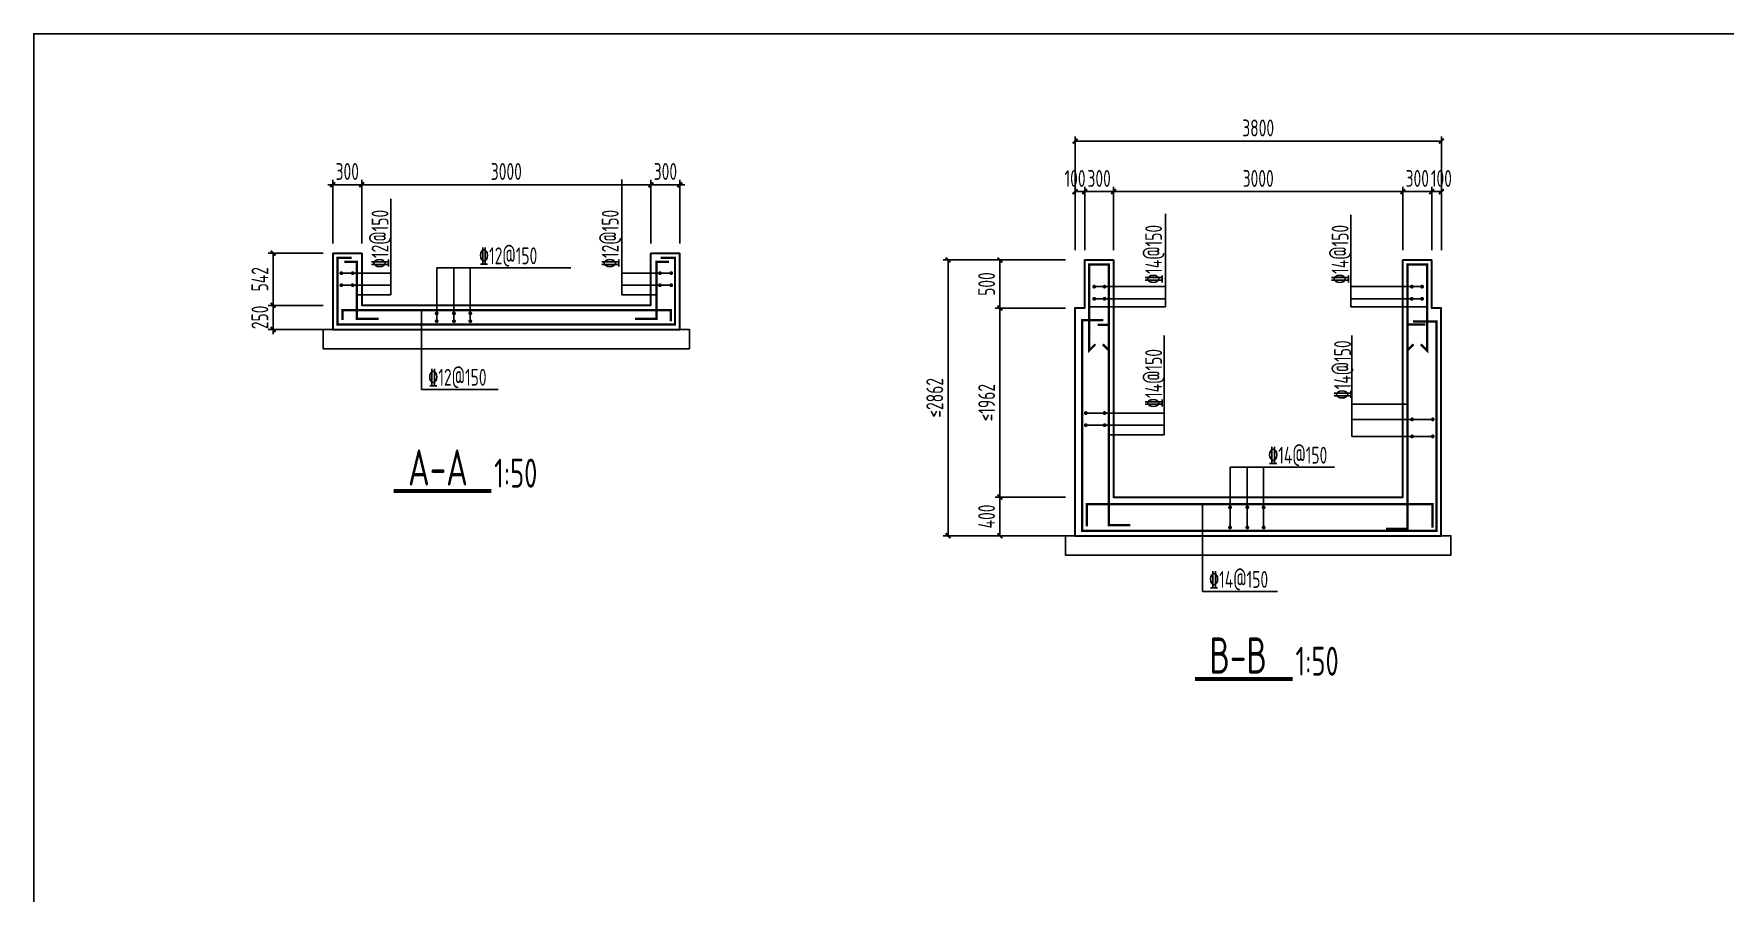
# Model space of a CAD drawing. Header units: millimetres. Extents: x -897614 to 191467, y -439928 to 101803.
# Drawn here: x 87951 to 105495, y -262469 to -253551 of the extents above; entities that cross this region are included whole.
import ezdxf

# ---------------------------------------------------------------- set-up
doc = ezdxf.new("R2010")
doc.units = ezdxf.units.MM
doc.header["$LTSCALE"] = 1000
for name, color, linetype in [('DC', 7, 'Continuous'), ('DIM_LEAD', 3, 'Continuous'), ('DIM_SYMB', 3, 'Continuous'), ('JG_TEXT', 7, 'Continuous'), ('PUB_TEXT', 7, 'Continuous'), ('REIN', 1, 'Continuous')]:
    doc.layers.add(name, color=color, linetype=linetype)
doc.layers.add('DY', color=1, linetype='Continuous', plot=False)
doc.layers.add('WALL', color=6, linetype='Continuous', lineweight=30)
doc.styles.add('TSSD', font='tssdeng.shx', dxfattribs={"width": 0.7, "bigfont": 'tssdchn.shx'})
doc.dimstyles.new('TSD', dxfattribs={"dimtxt": 350, "dimasz": 100, "dimexe": 100, "dimexo": 200, "dimgap": 100, "dimtad": 1, "dimdec": 0, "dimzin": 0, "dimdsep": 46, "dimtxsty": 'TSSD', "dimblk": 'ARCHTICK', "dimcen": 0.09, "dimclrt": 7, "dimazin": 2, "dimtfac": 1, "dimtdec": 0, "dimtix": 1, "dimtmove": 2, "dimatfit": 3, "dimfxl": 0, "dimtolj": 1, "dimtzin": 0, "dimarcsym": 0})

# ---------------------------------------------------------------- blocks, each defined once
blk = doc.blocks.new('_ArchTick')
at = {"color": 0, "linetype": 'ByBlock', "const_width": 0.4}
blk.add_lwpolyline([(-0.5, -0.5), (0.5, 0.5)], dxfattribs=at)
blk = doc.blocks.new('*D500')
at = {"layer": 'Defpoints', "color": 0, "transparency": 16777216}
for p in [(98751, -256398), (97972, -258360), (98751, -258360)]:
    blk.add_point(p, dxfattribs=at)
at = {"layer": 'DIM_LEAD', "color": 0, "lineweight": -2, "transparency": 16777216}
for p, q in [((98651, -256398), (97922, -256398)), ((97972, -256398), (97972, -258360)), ((98651, -258360), (97922, -258360))]:
    blk.add_line(p, q, dxfattribs=at)
at = {"layer": 'DIM_LEAD', "color": 0, "lineweight": -2, "transparency": 16777216, "xscale": 50, "yscale": 50, "zscale": 50}
for p, rotation in [((97972, -256398), 90), ((97972, -258360), 270)]:
    blk.add_blockref('_ArchTick', p, dxfattribs=dict(at, rotation=rotation))
at = {"layer": 'DIM_LEAD', "color": 7, "transparency": 16777216, "insert": (97834, -257379), "char_height": 175, "attachment_point": 5, "rotation": 90, "style": 'TSSD'}
blk.add_mtext('\\A1;≤1962', dxfattribs=at)
blk = doc.blocks.new('*D501')
at = {"layer": 'Defpoints', "color": 0, "transparency": 16777216}
for p in [(98751, -258360), (97972, -258760), (98751, -258760)]:
    blk.add_point(p, dxfattribs=at)
at = {"layer": 'DIM_LEAD', "color": 0, "lineweight": -2, "transparency": 16777216}
for p, q in [((98651, -258360), (97922, -258360)), ((97972, -258360), (97972, -258760)), ((98651, -258760), (97922, -258760))]:
    blk.add_line(p, q, dxfattribs=at)
at = {"layer": 'DIM_LEAD', "color": 0, "lineweight": -2, "transparency": 16777216, "xscale": 50, "yscale": 50, "zscale": 50}
for p, rotation in [((97972, -258360), 90), ((97972, -258760), 270)]:
    blk.add_blockref('_ArchTick', p, dxfattribs=dict(at, rotation=rotation))
at = {"layer": 'DIM_LEAD', "color": 7, "transparency": 16777216, "insert": (97834, -258560), "char_height": 175, "attachment_point": 5, "rotation": 90, "style": 'TSSD'}
blk.add_mtext('\\A1;400', dxfattribs=at)
blk = doc.blocks.new('*D502')
at = {"layer": 'Defpoints', "color": 0, "transparency": 16777216}
for p in [(97434, -255898), (98751, -255898), (98751, -258760)]:
    blk.add_point(p, dxfattribs=at)
at = {"layer": 'DIM_LEAD', "color": 0, "lineweight": -2, "transparency": 16777216}
for p, q in [((98651, -255898), (97384, -255898)), ((97434, -258760), (97434, -255898)), ((98651, -258760), (97384, -258760))]:
    blk.add_line(p, q, dxfattribs=at)
at = {"layer": 'DIM_LEAD', "color": 0, "lineweight": -2, "transparency": 16777216, "xscale": 50, "yscale": 50, "zscale": 50}
for p, rotation in [((97434, -255898), 90), ((97434, -258760), 270)]:
    blk.add_blockref('_ArchTick', p, dxfattribs=dict(at, rotation=rotation))
at = {"layer": 'DIM_LEAD', "color": 7, "transparency": 16777216, "insert": (97296, -257329), "char_height": 175, "attachment_point": 5, "rotation": 90, "style": 'TSSD'}
blk.add_mtext('\\A1;≤2862', dxfattribs=at)
blk = doc.blocks.new('*D503')
at = {"layer": 'Defpoints', "color": 0, "transparency": 16777216}
for p in [(99151, -255189), (98851, -255898), (99151, -255898)]:
    blk.add_point(p, dxfattribs=at)
at = {"layer": 'DIM_LEAD', "color": 0, "lineweight": -2, "transparency": 16777216}
for p, q in [((98851, -255189), (98801, -255189)), ((98851, -255798), (98851, -255139)), ((98851, -255189), (99151, -255189)), ((99151, -255798), (99151, -255139)), ((99151, -255189), (99201, -255189))]:
    blk.add_line(p, q, dxfattribs=at)
at = {"layer": 'DIM_LEAD', "color": 0, "lineweight": -2, "transparency": 16777216, "xscale": 50, "yscale": 50, "zscale": 50}
blk.add_blockref('_ArchTick', (98851, -255189), dxfattribs=at)
at = {"layer": 'DIM_LEAD', "color": 0, "lineweight": -2, "transparency": 16777216, "xscale": 50, "yscale": 50, "zscale": 50, "rotation": 180}
blk.add_blockref('_ArchTick', (99151, -255189), dxfattribs=at)
at = {"layer": 'DIM_LEAD', "color": 7, "transparency": 16777216, "insert": (99001, -255052), "char_height": 175, "attachment_point": 5, "style": 'TSSD'}
blk.add_mtext('\\A1;300', dxfattribs=at)
blk = doc.blocks.new('*D504')
at = {"layer": 'Defpoints', "color": 0, "transparency": 16777216}
for p in [(102151, -255189), (99151, -255898), (102151, -255898)]:
    blk.add_point(p, dxfattribs=at)
at = {"layer": 'DIM_LEAD', "color": 0, "lineweight": -2, "transparency": 16777216}
for p, q in [((99151, -255798), (99151, -255139)), ((99151, -255189), (102151, -255189)), ((102151, -255798), (102151, -255139))]:
    blk.add_line(p, q, dxfattribs=at)
at = {"layer": 'DIM_LEAD', "color": 0, "lineweight": -2, "transparency": 16777216, "xscale": 50, "yscale": 50, "zscale": 50, "rotation": 180}
blk.add_blockref('_ArchTick', (99151, -255189), dxfattribs=at)
at = {"layer": 'DIM_LEAD', "color": 0, "lineweight": -2, "transparency": 16777216, "xscale": 50, "yscale": 50, "zscale": 50}
blk.add_blockref('_ArchTick', (102151, -255189), dxfattribs=at)
at = {"layer": 'DIM_LEAD', "color": 7, "transparency": 16777216, "insert": (100651, -255052), "char_height": 175, "attachment_point": 5, "style": 'TSSD'}
blk.add_mtext('\\A1;3000', dxfattribs=at)
blk = doc.blocks.new('*D505')
at = {"layer": 'Defpoints', "color": 0, "transparency": 16777216}
for p in [(102451, -255189), (102151, -255898), (102451, -255898)]:
    blk.add_point(p, dxfattribs=at)
at = {"layer": 'DIM_LEAD', "color": 0, "lineweight": -2, "transparency": 16777216}
for p, q in [((102151, -255189), (102101, -255189)), ((102151, -255798), (102151, -255139)), ((102151, -255189), (102451, -255189)), ((102451, -255798), (102451, -255139)), ((102451, -255189), (102501, -255189))]:
    blk.add_line(p, q, dxfattribs=at)
at = {"layer": 'DIM_LEAD', "color": 0, "lineweight": -2, "transparency": 16777216, "xscale": 50, "yscale": 50, "zscale": 50}
blk.add_blockref('_ArchTick', (102151, -255189), dxfattribs=at)
at = {"layer": 'DIM_LEAD', "color": 0, "lineweight": -2, "transparency": 16777216, "xscale": 50, "yscale": 50, "zscale": 50, "rotation": 180}
blk.add_blockref('_ArchTick', (102451, -255189), dxfattribs=at)
at = {"layer": 'DIM_LEAD', "color": 7, "transparency": 16777216, "insert": (102301, -255052), "char_height": 175, "attachment_point": 5, "style": 'TSSD'}
blk.add_mtext('\\A1;300', dxfattribs=at)
blk = doc.blocks.new('*D506')
at = {"layer": 'Defpoints', "color": 0, "transparency": 16777216}
for p in [(98751, -254665), (98751, -255898), (102551, -255898)]:
    blk.add_point(p, dxfattribs=at)
at = {"layer": 'DIM_LEAD', "color": 0, "lineweight": -2, "transparency": 16777216}
for p, q in [((98751, -255798), (98751, -254615)), ((102551, -254665), (98751, -254665)), ((102551, -255798), (102551, -254615))]:
    blk.add_line(p, q, dxfattribs=at)
at = {"layer": 'DIM_LEAD', "color": 0, "lineweight": -2, "transparency": 16777216, "xscale": 50, "yscale": 50, "zscale": 50, "rotation": 180}
blk.add_blockref('_ArchTick', (98751, -254665), dxfattribs=at)
at = {"layer": 'DIM_LEAD', "color": 0, "lineweight": -2, "transparency": 16777216, "xscale": 50, "yscale": 50, "zscale": 50}
blk.add_blockref('_ArchTick', (102551, -254665), dxfattribs=at)
at = {"layer": 'DIM_LEAD', "color": 7, "transparency": 16777216, "insert": (100651, -254528), "char_height": 175, "attachment_point": 5, "style": 'TSSD'}
blk.add_mtext('\\A1;3800', dxfattribs=at)
blk = doc.blocks.new('*D525')
at = {"layer": 'Defpoints', "color": 0, "transparency": 16777216}
for p in [(91052, -255827), (90433, -256369), (91052, -256369)]:
    blk.add_point(p, dxfattribs=at)
at = {"layer": 'DIM_LEAD', "color": 0, "lineweight": -2, "transparency": 16777216}
for p, q in [((90952, -255827), (90383, -255827)), ((90433, -255827), (90433, -256369)), ((90952, -256369), (90383, -256369))]:
    blk.add_line(p, q, dxfattribs=at)
at = {"layer": 'DIM_LEAD', "color": 0, "lineweight": -2, "transparency": 16777216, "xscale": 50, "yscale": 50, "zscale": 50}
for p, rotation in [((90433, -255827), 90), ((90433, -256369), 270)]:
    blk.add_blockref('_ArchTick', p, dxfattribs=dict(at, rotation=rotation))
at = {"layer": 'DIM_LEAD', "color": 7, "transparency": 16777216, "insert": (90296, -256098), "char_height": 175, "attachment_point": 5, "rotation": 90, "style": 'TSSD'}
blk.add_mtext('\\A1;542', dxfattribs=at)
blk = doc.blocks.new('*D526')
at = {"layer": 'Defpoints', "color": 0, "transparency": 16777216}
for p in [(91052, -256369), (90433, -256619), (91052, -256619)]:
    blk.add_point(p, dxfattribs=at)
at = {"layer": 'DIM_LEAD', "color": 0, "lineweight": -2, "transparency": 16777216}
for p, q in [((90952, -256369), (90383, -256369)), ((90433, -256369), (90433, -256319)), ((90433, -256369), (90433, -256619)), ((90952, -256619), (90383, -256619)), ((90433, -256619), (90433, -256669))]:
    blk.add_line(p, q, dxfattribs=at)
at = {"layer": 'DIM_LEAD', "color": 0, "lineweight": -2, "transparency": 16777216, "xscale": 50, "yscale": 50, "zscale": 50}
for p, rotation in [((90433, -256369), 270), ((90433, -256619), 90)]:
    blk.add_blockref('_ArchTick', p, dxfattribs=dict(at, rotation=rotation))
at = {"layer": 'DIM_LEAD', "color": 7, "transparency": 16777216, "insert": (90296, -256494), "char_height": 175, "attachment_point": 5, "rotation": 90, "style": 'TSSD'}
blk.add_mtext('\\A1;250', dxfattribs=at)
blk = doc.blocks.new('*D527')
at = {"layer": 'Defpoints', "color": 0, "transparency": 16777216}
for p in [(91352, -255118), (91052, -255827), (91352, -255827)]:
    blk.add_point(p, dxfattribs=at)
at = {"layer": 'DIM_LEAD', "color": 0, "lineweight": -2, "transparency": 16777216}
for p, q in [((91052, -255727), (91052, -255068)), ((91352, -255727), (91352, -255068)), ((91052, -255118), (91002, -255118)), ((91052, -255118), (91352, -255118)), ((91352, -255118), (91402, -255118))]:
    blk.add_line(p, q, dxfattribs=at)
at = {"layer": 'DIM_LEAD', "color": 0, "lineweight": -2, "transparency": 16777216, "xscale": 50, "yscale": 50, "zscale": 50}
blk.add_blockref('_ArchTick', (91052, -255118), dxfattribs=at)
at = {"layer": 'DIM_LEAD', "color": 0, "lineweight": -2, "transparency": 16777216, "xscale": 50, "yscale": 50, "zscale": 50, "rotation": 180}
blk.add_blockref('_ArchTick', (91352, -255118), dxfattribs=at)
at = {"layer": 'DIM_LEAD', "color": 7, "transparency": 16777216, "insert": (91202, -254980), "char_height": 175, "attachment_point": 5, "style": 'TSSD'}
blk.add_mtext('\\A1;300', dxfattribs=at)
blk = doc.blocks.new('*D528')
at = {"layer": 'Defpoints', "color": 0, "transparency": 16777216}
for p in [(94352, -255118), (91352, -255827), (94352, -255827)]:
    blk.add_point(p, dxfattribs=at)
at = {"layer": 'DIM_LEAD', "color": 0, "lineweight": -2, "transparency": 16777216}
for p, q in [((91352, -255727), (91352, -255068)), ((94352, -255727), (94352, -255068)), ((91352, -255118), (94352, -255118))]:
    blk.add_line(p, q, dxfattribs=at)
at = {"layer": 'DIM_LEAD', "color": 0, "lineweight": -2, "transparency": 16777216, "xscale": 50, "yscale": 50, "zscale": 50, "rotation": 180}
blk.add_blockref('_ArchTick', (91352, -255118), dxfattribs=at)
at = {"layer": 'DIM_LEAD', "color": 0, "lineweight": -2, "transparency": 16777216, "xscale": 50, "yscale": 50, "zscale": 50}
blk.add_blockref('_ArchTick', (94352, -255118), dxfattribs=at)
at = {"layer": 'DIM_LEAD', "color": 7, "transparency": 16777216, "insert": (92852, -254980), "char_height": 175, "attachment_point": 5, "style": 'TSSD'}
blk.add_mtext('\\A1;3000', dxfattribs=at)
blk = doc.blocks.new('*D529')
at = {"layer": 'Defpoints', "color": 0, "transparency": 16777216}
for p in [(94652, -255118), (94352, -255827), (94652, -255827)]:
    blk.add_point(p, dxfattribs=at)
at = {"layer": 'DIM_LEAD', "color": 0, "lineweight": -2, "transparency": 16777216}
for p, q in [((94352, -255727), (94352, -255068)), ((94652, -255727), (94652, -255068)), ((94352, -255118), (94302, -255118)), ((94352, -255118), (94652, -255118)), ((94652, -255118), (94702, -255118))]:
    blk.add_line(p, q, dxfattribs=at)
at = {"layer": 'DIM_LEAD', "color": 0, "lineweight": -2, "transparency": 16777216, "xscale": 50, "yscale": 50, "zscale": 50}
blk.add_blockref('_ArchTick', (94352, -255118), dxfattribs=at)
at = {"layer": 'DIM_LEAD', "color": 0, "lineweight": -2, "transparency": 16777216, "xscale": 50, "yscale": 50, "zscale": 50, "rotation": 180}
blk.add_blockref('_ArchTick', (94652, -255118), dxfattribs=at)
at = {"layer": 'DIM_LEAD', "color": 7, "transparency": 16777216, "insert": (94502, -254980), "char_height": 175, "attachment_point": 5, "style": 'TSSD'}
blk.add_mtext('\\A1;300', dxfattribs=at)
blk = doc.blocks.new('*D530')
at = {"layer": 'Defpoints', "color": 0, "transparency": 16777216}
for p in [(98751, -255189), (98751, -255898), (98851, -255898)]:
    blk.add_point(p, dxfattribs=at)
at = {"layer": 'DIM_LEAD', "color": 0, "lineweight": -2, "transparency": 16777216}
for p, q in [((98751, -255798), (98751, -255139)), ((98851, -255189), (98751, -255189)), ((98851, -255798), (98851, -255139))]:
    blk.add_line(p, q, dxfattribs=at)
at = {"layer": 'DIM_LEAD', "color": 0, "lineweight": -2, "transparency": 16777216, "xscale": 50, "yscale": 50, "zscale": 50, "rotation": 180}
blk.add_blockref('_ArchTick', (98751, -255189), dxfattribs=at)
at = {"layer": 'DIM_LEAD', "color": 0, "lineweight": -2, "transparency": 16777216, "xscale": 50, "yscale": 50, "zscale": 50}
blk.add_blockref('_ArchTick', (98851, -255189), dxfattribs=at)
at = {"layer": 'DIM_LEAD', "color": 7, "transparency": 16777216, "insert": (98751, -255052), "char_height": 175, "attachment_point": 5, "style": 'TSSD'}
blk.add_mtext('\\A1;100', dxfattribs=at)
blk = doc.blocks.new('*D531')
at = {"layer": 'Defpoints', "color": 0, "transparency": 16777216}
for p in [(102551, -255189), (102451, -255898), (102551, -255898)]:
    blk.add_point(p, dxfattribs=at)
at = {"layer": 'DIM_LEAD', "color": 0, "lineweight": -2, "transparency": 16777216}
for p, q in [((102451, -255798), (102451, -255139)), ((102451, -255189), (102551, -255189)), ((102551, -255798), (102551, -255139))]:
    blk.add_line(p, q, dxfattribs=at)
at = {"layer": 'DIM_LEAD', "color": 0, "lineweight": -2, "transparency": 16777216, "xscale": 50, "yscale": 50, "zscale": 50, "rotation": 180}
blk.add_blockref('_ArchTick', (102451, -255189), dxfattribs=at)
at = {"layer": 'DIM_LEAD', "color": 0, "lineweight": -2, "transparency": 16777216, "xscale": 50, "yscale": 50, "zscale": 50}
blk.add_blockref('_ArchTick', (102551, -255189), dxfattribs=at)
at = {"layer": 'DIM_LEAD', "color": 7, "transparency": 16777216, "insert": (102551, -255052), "char_height": 175, "attachment_point": 5, "style": 'TSSD'}
blk.add_mtext('\\A1;100', dxfattribs=at)
blk = doc.blocks.new('*D532')
at = {"layer": 'Defpoints', "color": 0, "transparency": 16777216}
for p in [(97972, -255898), (98751, -255898), (98751, -256398)]:
    blk.add_point(p, dxfattribs=at)
at = {"layer": 'DIM_LEAD', "color": 0, "lineweight": -2, "transparency": 16777216}
for p, q in [((98651, -255898), (97922, -255898)), ((97972, -256398), (97972, -255898)), ((98651, -256398), (97922, -256398))]:
    blk.add_line(p, q, dxfattribs=at)
at = {"layer": 'DIM_LEAD', "color": 0, "lineweight": -2, "transparency": 16777216, "xscale": 50, "yscale": 50, "zscale": 50}
for p, rotation in [((97972, -255898), 90), ((97972, -256398), 270)]:
    blk.add_blockref('_ArchTick', p, dxfattribs=dict(at, rotation=rotation))
at = {"layer": 'DIM_LEAD', "color": 7, "transparency": 16777216, "insert": (97834, -256148), "char_height": 175, "attachment_point": 5, "rotation": 90, "style": 'TSSD'}
blk.add_mtext('\\A1;500', dxfattribs=at)

msp = doc.modelspace()

# ---------------------------------------------------------------- linework, layer by layer
at = {"layer": 'DC'}
for points in [[(90951.58273, -256618.63068), (94751.58273, -256618.63068), (94751.58273, -256818.63068), (90951.58273, -256818.63068)], [(98650.58499, -258760.1246), (102650.58499, -258760.1246), (102650.58499, -258960.1246), (98650.58499, -258960.1246)]]:
    msp.add_lwpolyline(points, close=True, dxfattribs=at)
at = {"layer": 'DIM_SYMB', "const_width": 40}
for points in [[(91684.30204, -258295.57625), (92695.47527, -258295.57633)], [(99996.33154, -260246.79621), (101007.50477, -260246.79629)]]:
    msp.add_lwpolyline(points, dxfattribs=at)
at = {"layer": 'DY'}
msp.add_lwpolyline([(87950.78828, -274551.03329), (117650.78828, -274551.03329), (117650.78828, -253551.03329), (87950.78828, -253551.03329)], close=True, dxfattribs=at)
at = {"layer": 'JG_TEXT'}
for p, q in [((94050.28778, -256258.79898), (94050.28778, -255064.49755)), ((91652.87768, -256258.79898), (91652.87768, -255264.74764)), ((99687.80417, -256384.64024), (99687.80417, -255419.53938)), ((101613.36581, -256384.64024), (101613.36581, -255428.32806)), ((91140.80292, -256034.40762), (91652.87768, -256034.40762)), ((92129.74081, -255979.99966), (93521.94103, -255979.99966)), ((92129.74081, -256532.6605), (92129.74081, -255979.99966)), ((92308.91998, -256532.6605), (92308.91998, -255979.99966)), ((92478.27393, -256532.6605), (92478.27393, -255979.99966)), ((94562.36254, -256034.40762), (94050.28778, -256034.40762)), ((91140.80292, -256160.19568), (91652.87768, -256160.19568)), ((91301.58273, -256258.79898), (91652.87768, -256258.79898)), ((94562.36254, -256160.19568), (94050.28778, -256160.19568)), ((94401.58273, -256258.79898), (94050.28778, -256258.79898)), ((98950.31807, -256175.0623), (99687.80417, -256175.0623)), ((98950.31807, -256300.85036), (99687.80417, -256300.85036)), ((102350.85191, -256175.0623), (101613.36581, -256175.0623)), ((102350.85191, -256300.85036), (101613.36581, -256300.85036)), ((91972.75638, -257240.66562), (91972.75638, -256418.63068)), ((98899.05001, -256384.64024), (99687.80417, -256384.64024)), ((102402.11997, -256384.64024), (101613.36581, -256384.64024)), ((99677.31794, -257711.12725), (99677.31794, -256680.61469)), ((101623.85204, -257729.04513), (101623.85204, -256680.61469)), ((91972.75638, -257240.66562), (92768.34322, -257240.66562)), ((98862.84944, -257486.73589), (99677.31794, -257486.73589)), ((102200.12206, -257395.33817), (101623.85204, -257395.33817)), ((98862.84944, -257612.52395), (99677.31794, -257612.52395)), ((99101.04792, -257711.12725), (99677.31794, -257711.12725)), ((102461.3648, -257552.2995), (101623.85204, -257552.2995)), ((102461.3648, -257729.04513), (101623.85204, -257729.04513)), ((100358.91627, -258049.21955), (101442.04078, -258049.21955)), ((100358.91627, -258674.15442), (100358.91627, -258049.21955)), ((100538.09544, -258674.15442), (100538.09544, -258049.21955)), ((100707.44939, -258674.15442), (100707.44939, -258049.21955)), ((100072.03587, -259338.6444), (100072.03587, -258431.63701)), ((100072.03587, -259338.6444), (100850.91997, -259338.6444))]:
    msp.add_line(p, q, dxfattribs=at)
at = {"layer": 'REIN', "const_width": 24}
for points in [[(94453.70835, -255876.63068), (94601.58273, -255876.63068), (94601.58273, -256568.63068), (91101.58273, -256568.63068), (91101.58273, -255876.63068), (91246.35236, -255876.63068)], [(91172.50241, -255916.87316), (91301.58273, -255916.87316), (91301.58273, -256509.30209), (91526.21405, -256509.30209)], [(94539.26089, -255916.87316), (94410.18057, -255916.87316), (94410.18057, -256509.30209), (94185.54925, -256509.30209)], [(99038.27165, -256773.66619), (99101.04792, -256836.44246), (99101.04792, -255944.00074), (98899.05001, -255944.00074), (98899.05001, -256836.44246), (98961.82628, -256773.66619)], [(102262.89833, -256773.66619), (102200.12206, -256836.44246), (102200.12206, -255944.00074), (102402.11997, -255944.00074), (102402.11997, -256836.44246), (102339.3437, -256773.66619)], [(94558.8405, -256534.48151), (94558.8405, -256418.63068), (91152.9228, -256418.63068), (91152.9228, -256521.1413)], [(102255.27541, -256537.69401), (102500.58499, -256537.69401), (102500.58499, -258710.1246), (98823.62925, -258710.1246), (98823.62925, -256524.29471), (99045.81755, -256524.29471)], [(98986.73864, -256570.57269), (99101.04792, -256570.57269), (99101.04792, -258650.79602), (99325.67924, -258650.79602)], [(102383.5556, -256567.3446), (102200.12206, -256567.3446), (102200.12206, -258689.16162), (101975.49074, -258689.16162)], [(102457.84276, -258675.97544), (102457.84276, -258431.63701), (98874.96932, -258431.63701), (98874.96932, -258662.63523)]]:
    msp.add_lwpolyline(points, dxfattribs=at)
at = {"layer": 'REIN', "const_width": 20}
for points in [[(91130.80292, -256034.40762, 1), (91150.80292, -256034.40762, 1)], [(91130.80292, -256160.19568, 1), (91150.80292, -256160.19568, 1)], [(91247.74862, -256034.40762, 1), (91267.74862, -256034.40762, 1)], [(91247.74862, -256160.19568, 1), (91267.74862, -256160.19568, 1)], [(94455.41683, -256034.40762, -1), (94435.41683, -256034.40762, -1)], [(94455.41683, -256160.19568, -1), (94435.41683, -256160.19568, -1)], [(94572.36254, -256034.40762, -1), (94552.36254, -256034.40762, -1)], [(94572.36254, -256160.19568, -1), (94552.36254, -256160.19568, -1)], [(98940.31807, -256175.0623, 1), (98960.31807, -256175.0623, 1)], [(98940.31807, -256300.85036, 1), (98960.31807, -256300.85036, 1)], [(99047.21381, -256175.0623, 1), (99067.21381, -256175.0623, 1)], [(99047.21381, -256300.85036, 1), (99067.21381, -256300.85036, 1)], [(102253.95617, -256175.0623, -1), (102233.95617, -256175.0623, -1)], [(102253.95617, -256300.85036, -1), (102233.95617, -256300.85036, -1)], [(102360.85191, -256175.0623, -1), (102340.85191, -256175.0623, -1)], [(102360.85191, -256300.85036, -1), (102340.85191, -256300.85036, -1)], [(92119.74081, -256452.27631, 1), (92139.74081, -256452.27631, 1)], [(92298.91998, -256452.27631, 1), (92318.91998, -256452.27631, 1)], [(92468.27393, -256452.27631, 1), (92488.27393, -256452.27631, 1)], [(92119.74081, -256532.6605, 1), (92139.74081, -256532.6605, 1)], [(92298.91998, -256532.6605, 1), (92318.91998, -256532.6605, 1)], [(92468.27393, -256532.6605, 1), (92488.27393, -256532.6605, 1)], [(98852.84944, -257486.73589, 1), (98872.84944, -257486.73589, 1)], [(99047.21381, -257486.73589, 1), (99067.21381, -257486.73589, 1)], [(102256.98389, -257552.2995, -1), (102236.98389, -257552.2995, -1)], [(102471.3648, -257552.2995, -1), (102451.3648, -257552.2995, -1)], [(98852.84944, -257612.52395, 1), (98872.84944, -257612.52395, 1)], [(99047.21381, -257612.52395, 1), (99067.21381, -257612.52395, 1)], [(102256.98389, -257729.04513, -1), (102236.98389, -257729.04513, -1)], [(102471.3648, -257729.04513, -1), (102451.3648, -257729.04513, -1)], [(100348.91627, -258465.28264, 1), (100368.91627, -258465.28264, 1)], [(100528.09544, -258465.28264, 1), (100548.09544, -258465.28264, 1)], [(100697.44939, -258465.28264, 1), (100717.44939, -258465.28264, 1)], [(100348.91627, -258674.15442, 1), (100368.91627, -258674.15442, 1)], [(100528.09544, -258674.15442, 1), (100548.09544, -258674.15442, 1)], [(100697.44939, -258674.15442, 1), (100717.44939, -258674.15442, 1)]]:
    msp.add_lwpolyline(points, format="xyb", close=True, dxfattribs=at)
at = {"layer": 'WALL'}
for points in [[(91051.58273, -255826.63068), (91051.58273, -256618.63068), (94651.58273, -256618.63068), (94651.58273, -255826.63068)], [(91051.58273, -255826.63068), (91351.58273, -255826.63068)], [(91351.58273, -255826.63068), (91351.58273, -256368.63068), (94351.58273, -256368.63068), (94351.58273, -255826.63068)], [(94351.58273, -255826.63068), (94651.58273, -255826.63068)], [(98850.58499, -255898.1246), (98850.58499, -256398.1246), (98750.58499, -256398.1246), (98750.58499, -258760.1246), (102550.58499, -258760.1246), (102550.58499, -256398.1246), (102450.58499, -256398.1246), (102450.58499, -255898.1246)], [(98850.58499, -255898.1246), (99150.58499, -255898.1246)], [(99150.58499, -255898.1246), (99150.58499, -258360.1246), (102150.58499, -258360.1246), (102150.58499, -255898.1246)], [(102150.58499, -255898.1246), (102450.58499, -255898.1246)]]:
    msp.add_lwpolyline(points, dxfattribs=at)

# ---------------------------------------------------------------- texts
at = {"layer": 'JG_TEXT', "style": 'TSSD', "width": 0.7}
for s, p in [('%%13212@150', (91629.25113, -255983.08594, 0)), ('%%13212@150', (94017.34859, -255983.08594, 0)), ('%%13214@150', (99653.69139, -256147.23275, 0)), ('%%13214@150', (101588.02649, -256147.23275, 0)), ('%%13214@150', (99653.69139, -257435.4142, 0)), ('%%13214@150', (101613.2037, -257345.83018, 0))]:
    msp.add_text(s, height=175, rotation=90, dxfattribs=at).set_placement(p)
for s, p in [('%%13212@150', (92567.56307, -255942.39104, 0)), ('%%13212@150', (92041.48903, -257203.057, 0)), ('%%13214@150', (100754.09351, -258011.61093, 0)), ('%%13214@150', (100140.76852, -259301.03578, 0))]:
    msp.add_text(s, height=175, dxfattribs=at).set_placement(p)
at = {"layer": 'PUB_TEXT', "style": 'TSSD', "width": 0.7}
for s, height, p in [('A-A', 375, (91832.34278, -258239.00022)), ('1:50', 300, (92725.50456, -258260.73524)), ('B-B', 375, (100144.37227, -260190.22018)), ('1:50', 300, (101037.53406, -260211.95519))]:
    msp.add_text(s, height=height, rotation=359.999999146, dxfattribs=at).set_placement(p)

# ---------------------------------------------------------------- dimensions: what is measured, and where the dimension line sits
at = {"layer": 'DIM_LEAD'}
for base, p1, p2, override, picture, middle in [((98750.58499, -254665.05456), (102550.58499, -255898.1246), (98750.58499, -255898.1246), {"dimscale": 0.5, "dimtfillclr": 256}, '*D506', (100650.58499, -254527.55456)), ((91351.58273, -255117.78663), (91051.58273, -255826.63068), (91351.58273, -255826.63068), {"dimscale": 0.5, "dimlfac": 1, "dimtfillclr": 256}, '*D527', (91201.58273, -254980.28663)), ((94351.58273, -255117.78663), (91351.58273, -255826.63068), (94351.58273, -255826.63068), {"dimscale": 0.5, "dimtfillclr": 256}, '*D528', (92851.58273, -254980.28663)), ((94651.58273, -255117.78663), (94351.58273, -255826.63068), (94651.58273, -255826.63068), {"dimscale": 0.5, "dimtfillclr": 256}, '*D529', (94501.58273, -254980.28663)), ((99150.58499, -255189.28056), (98850.58499, -255898.1246), (99150.58499, -255898.1246), {"dimscale": 0.5, "dimtfillclr": 256}, '*D503', (99000.58499, -255051.78056)), ((102150.58499, -255189.28056), (99150.58499, -255898.1246), (102150.58499, -255898.1246), {"dimscale": 0.5, "dimtfillclr": 256}, '*D504', (100650.58499, -255051.78056)), ((102450.58499, -255189.28056), (102150.58499, -255898.1246), (102450.58499, -255898.1246), {"dimscale": 0.5, "dimtfillclr": 256}, '*D505', (102300.58499, -255051.78056))]:
    dim = msp.add_linear_dim(base=base, p1=p1, p2=p2, dimstyle='TSD', override=override, dxfattribs=at)
    dim.commit()
    dim.dimension.update_dxf_attribs({"geometry": picture, "text_midpoint": middle})
for base, p1, p2, picture, middle in [((98750.58499, -255189.28056), (98850.58499, -255898.1246), (98750.58499, -255898.1246), '*D530', (98750.58499, -255051.78056)), ((102550.58499, -255189.28056), (102450.58499, -255898.1246), (102550.58499, -255898.1246), '*D531', (102550.58499, -255051.78056))]:
    dim = msp.add_linear_dim(base=base, p1=p1, p2=p2, dimstyle='TSD', override={"dimscale": 0.5, "dimtfillclr": 256}, dxfattribs=at)
    dim.commit()
    dim.dimension.update_dxf_attribs({"geometry": picture, "text_midpoint": middle, "dimtype": 160})
for base, p1, p2, picture, middle in [((90433.2149, -256368.63068), (91051.58273, -255826.63068), (91051.58273, -256368.63068), '*D525', (90295.7149, -256097.63068)), ((97971.72521, -255898.1246), (98750.58499, -256398.1246), (98750.58499, -255898.1246), '*D532', (97834.22521, -256148.1246)), ((90433.2149, -256618.63068), (91051.58273, -256368.63068), (91051.58273, -256618.63068), '*D526', (90295.7149, -256493.63068)), ((97971.72521, -258760.1246), (98750.58499, -258360.1246), (98750.58499, -258760.1246), '*D501', (97834.22521, -258560.1246))]:
    dim = msp.add_linear_dim(base=base, p1=p1, p2=p2, angle=90, dimstyle='TSD', override={"dimscale": 0.5, "dimtfillclr": 256}, dxfattribs=at)
    dim.commit()
    dim.dimension.update_dxf_attribs({"geometry": picture, "text_midpoint": middle})
for base, p1, p2, picture, middle in [((97433.91816, -255898.1246), (98750.58499, -258760.1246), (98750.58499, -255898.1246), '*D502', (97296.41816, -257329.1246)), ((97971.72521, -258360.1246), (98750.58499, -256398.1246), (98750.58499, -258360.1246), '*D500', (97834.22521, -257379.1246))]:
    dim = msp.add_linear_dim(base=base, p1=p1, p2=p2, angle=90, text='≤<>', dimstyle='TSD', override={"dimscale": 0.5, "dimtfillclr": 256}, dxfattribs=at)
    dim.commit()
    dim.dimension.update_dxf_attribs({"geometry": picture, "text_midpoint": middle})

doc.saveas('drawing.dxf')
